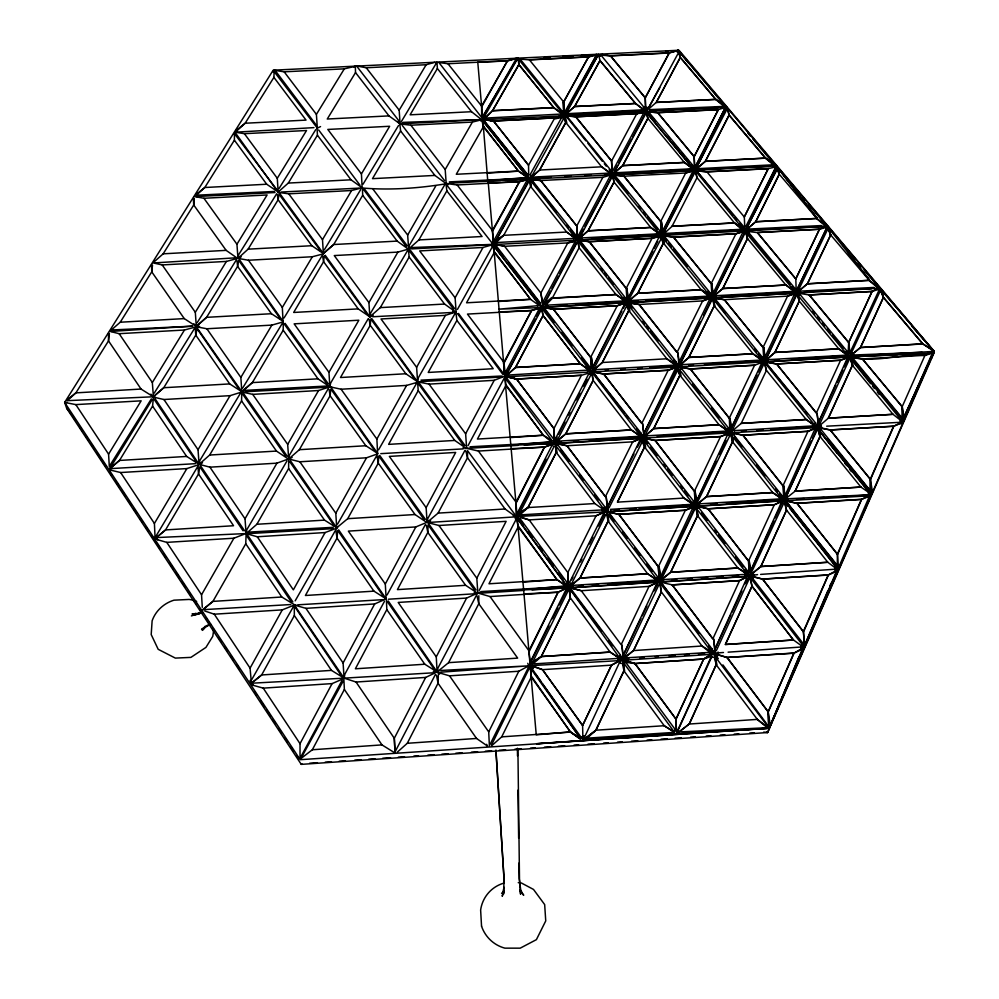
<?xml version="1.0" encoding="UTF-8"?>
<svg xmlns="http://www.w3.org/2000/svg" width="999" height="999" viewBox="0 0 999 999"><rect width="100%" height="100%" fill="white"/><g stroke="black" fill="none" stroke-linecap="round" stroke-linejoin="round"><path stroke-width="1.5" d="M119.131 333.678L152.335 382.517L153.446 397.115L152.585 406.106L186.651 456.443L199.101 464.323L209.665 455.032L241.558 400.911L241.808 391.695L252.347 382.605L283.216 330.194L283.241 321.878L271.865 325.112L206.843 328.758L196.316 326.76L184.465 330.02L119.131 333.678L111.264 331.73M513.661 59.303L507.33 60.976L477.772 62.15L483.316 125.961L518.518 171.179L529.957 178.609L539.622 170.042L601.648 166.821L612.449 174.75L623.925 176.211L660.589 221.441L661.475 232.804L661.388 221.578L663.136 233.267L662.075 235.364L673.451 237.138L711.088 283.579L711.975 295.005L711.887 283.716L714.11 305.994L688.748 357.505L678.558 366.833L690.284 368.968L754.657 365.234L763.174 361.938L762.437 357.33L715.546 299.4L712.649 297.864L724.287 299.7L787.574 296.141L798.301 292.757L798.301 295.804L846.303 353.559L848.001 352.372L800.174 294.643L798.189 293.631M478.821 595.754L478.783 603.708L448.601 662.649L437.112 671.952L425.674 677.422L356.044 682.03L344.081 678.146L331.456 670.379L294.355 615.559L294.255 604.607L281.793 597.015L245.754 543.756L246.129 533.616L245.017 518.793L209.927 467.17L199.101 464.323L155.082 398.738M186.875 468.581L154.408 523.464L155.07 537.637L157.755 539.785L166.783 542.37L233.903 538.211L245.766 533.591L155.07 537.637L198.876 464.647L186.875 468.581L120.604 472.527L111.176 470.279L109.753 468.668L152.298 399.475M852.484 356.119L933.416 351.436L924.999 355.294L902.197 406.668L901.947 417.744L853.146 358.504L851.235 356.568L850.511 357.779L900.349 419.093L900.249 423.039L893.543 426.311L830.169 429.97L817.719 427.06L818.368 424.962L817.045 413.136L818.968 427.322L818.119 428.621L819.118 430.457L868.456 491.783L868.331 495.854L861.363 499.488L837.399 554.095L837.324 565.397L785.601 500.611L784.415 500.362L783.491 501.973M328.334 388.561L289.448 455.119L288.699 459.003L299.85 461.775L335.801 513.211L336.725 528.171L325.1 532.554L257.255 536.763L246.129 533.616L256.868 524.275L288.611 468.543L288.699 459.003L287.675 444.368L252.71 394.368L241.858 391.983L230.057 395.666L163.911 399.513L153.446 397.115L155.045 397.115M673.451 237.138L736.051 233.754L746.753 230.619L746.728 233.591L793.468 289.835L795.167 288.686L748.588 232.467L745.704 231.031L748.239 230.17M274.55 191.446L196.416 195.205L204.795 187.512L234.39 140.185L234.478 133.729L279.932 193.706L323.364 253.546L284.053 317.957M660.951 584.19L661.887 583.166L661.013 581.893L660.177 582.929L660.951 584.19L662.3 584.165L712.237 649.175L710.351 650.449L660.951 584.19L661.013 581.893L659.128 582.267L658.878 583.254M438.336 674.737L438.049 683.241L407.28 743.293L397.315 752.16M236.825 130.894L245.142 123.239L273.913 77.385L274.126 71.591L317.332 128.097L320.554 126.586M539.622 170.042L565.684 122.502L563.836 118.169L561.75 117.333L530.082 174.775L532.067 175.687L563.836 118.169L563.711 115.197L561.238 112.475L562.999 111.451L561.238 112.475L565.022 115.734L575.724 116.858L643.656 113.099L645.541 113.998L614.909 171.341M503.996 887.224L502.235 896.29L504.145 890.421M504.258 883.066L495.954 750.049M621.465 663.586L619.43 662.637L584.652 736.937L584.065 735.951L580.007 737.811L570.279 731.905L536.251 734.839L530.282 667.232L530.606 663.448L541.208 656.568L610.177 652.147L621.253 659.402L623.788 660.027L624.05 663.311L625.661 662.25L634.927 663.561L703.633 659.053L712.137 656.018L676.798 732.954M521.141 514.847L602.122 509.927L602.285 512.075L518.843 516.421L517.307 518.019L517.632 514.385L527.897 507.592L556.168 452.535L555.644 444.293L556.443 443.057L604.87 506.88L605.631 511.638L596.066 515.784L567.832 572.564L568.681 586.875L558.166 592.195L524 593.918L504.47 373.176M551.485 439.835L504.87 377.747L505.694 377.247L504.595 374.475L493.618 245.342L493.918 241.995L503.583 235.377L495.042 241.621L493.656 240.996L526.673 180.919L528.708 181.793L495.916 240.896M194.318 198.664L193.719 204.995L163.174 253.821L154.483 261.526M567.02 590.022L569.268 587.662L570.242 584.103M152.51 265.122L151.748 271.853L120.23 322.227L109.603 331.506L192.72 326.161L110.976 330.02M677.722 731.368L679.345 731.48L676.51 731.393L681.006 731.855L768.643 727.647L536.6 743.731L769.58 728.246L767.569 732.542L301.248 764.372L66.671 408.291L64.648 402.422L273.189 70.192L678.995 50.25L934.24 351.323L769.218 728.221L300.175 759.69L64.648 402.422L67.133 402.335M109.39 333.604L108.504 340.896L75.899 392.869L67.308 400.661L153.346 396.778L163.761 387.724L195.767 335.115L197.065 328.733L238.973 389.148M745.017 230.744L777.16 169.018L779.22 174.475L755.656 221.828L745.017 230.744L734.502 222.989L672.04 226.336L662.075 235.364L664.959 237.013L710.614 293.444L711.363 297.902L702.709 300.924L639.06 304.483L627.722 302.635L627.896 298.639L658.94 237.337L661.063 238.237L663.324 243.119L637.712 293.344L627.647 301.985L628.696 302.285L626.935 288.449L627.01 299.775L626.123 288.374L589.26 241.733L577.684 239.86L567.807 242.907L504.62 246.303L495.616 244.618M826.185 227.747L827.122 225.699L828.458 226.91L827.759 227.622L827.047 226.286L825.611 226.199M599.7 56.344L598.826 56.468L602.609 54.221L599.875 56.031M727.272 109.041L727.334 110.14L727.709 109.278L725.774 108.841L695.654 166.333L724.862 108.554L727.709 109.278L729.133 115.272L765.321 158.079L772.826 164.46L774.512 164.723L752.622 138.636M213.811 629.358L212.762 636.363L205.956 647.389L190.921 657.379L175.349 658.104L158.192 649.313L151.199 634.565L152.123 620.841A32.155 29.783 -21.9 0 1 173.976 600.174L189.148 599.437A31.493 29.171 -21.9 0 1 196.653 601.46M504.87 377.747L506.193 376.835L506.368 379.77L506.193 376.835L516.558 379.083L581.518 375.299L593.119 371.715L593.98 373.002L593.131 373.776L639.46 434.602L641.258 433.404L594.368 373.863M884.078 355.282L853.421 356.743L853.72 355.007L922.164 352.372M373.239 315.284L369.817 316.82L368.931 302.597L334.253 255.569L397.889 252.098L408.666 249.026L409.278 245.417L444.63 184.94M563.836 118.169L560.614 115.934L554.832 117.845L493.494 121.066L483.778 119.63L483.941 122.34L482.529 120.554L483.778 119.63L483.941 122.34L526.223 175.949M872.04 491.783L870.678 495.042L870.479 479.557L893.868 426.123L901.398 423.114L902.971 421.116L901.398 423.114M247.752 533.841L246.129 533.616L246.853 529.645L287.025 460.876M504.058 891.145L503.521 894.105L504.095 879.357L495.941 750.886M627.722 302.635L630.531 304.171L676.485 362.312L677.247 366.883L668.294 370.254L603.596 374.001L593.456 372.165M323.364 253.883L312.362 256.743L248.439 260.24L237.974 258.391L238.674 254.67L276.673 193.781M732.067 432.604L742.881 435.214L808.054 431.318L816.483 427.647L815.671 423.027L766.882 363.848M742.881 435.214L782.866 485.814L783.778 497.664L783.703 485.864L785.626 500.399L783.029 499.95L782.317 495.916L731.88 432.542L720.616 436.563L655.144 440.484L643.281 437.874L653.671 428.658L679.807 375.324L677.447 369.78L675.249 368.818L643.543 433.903L644.467 435.489L643.281 437.874L644.38 437.787L642.557 423.464L643.868 435.402L643.281 437.874L646.266 439.772L693.818 501.411L694.829 507.417L692.582 508.304L660.139 577.509L659.889 581.83M678.558 366.833L681.468 368.469L728.671 428.221L729.607 432.155L729.782 434.103L727.509 434.89L696.128 501.91L695.891 505.544L698.963 507.917L747.864 571.266L748.563 575.374L751.186 575.899L751.298 579.22L753.096 578.034L749.987 575.624L783.453 503.796L781.218 502.809L750.212 571.765L750.599 573.414M200.687 464.56L199.101 464.323L199.875 460.464L240.022 393.931L241.858 391.983L243.556 391.983M204.758 611.001L214.285 614.198L250.075 668.131L251.411 683.229L344.081 678.146L344.93 674.063L384.49 601.323M322.615 256.019L323.576 261.701L358.204 308.878L369.817 316.82L370.604 313.099L408.404 249.176L397.152 241.096L362.687 195.317L362.425 188.012C390.572 190.384 419.892 188.237 447.614 183.516M252.71 394.368L318.544 390.522L329.857 386.813L330.694 382.967L368.331 318.531M870.678 495.042L870.916 493.943L818.631 429.832M763.536 363.099L765.596 361.713L766.433 362.987L765.659 363.761L813.923 424.15L815.671 423.027M765.871 724.562L765.446 726.161L756.992 719.218M713.323 657.517L711.263 656.568L677.534 730.719L677.372 729.682L675.474 729.844L625.661 662.25L622.677 659.527L623.276 657.404L621.89 644.867L622.789 654.17M678.146 50.162L677.372 52.073L678.146 50.162L933.89 351.298L903.995 417.22L901.248 420.142M632.367 307.942L627.222 302.722L628.895 310.714L666.795 358.703L677.722 366.795L680.019 375.374L718.968 424.687L729.607 432.155L731.88 432.542L730.007 418.256L731.33 430.169L730.719 432.267L731.88 432.542L731.268 433.516L732.404 441.92L706.468 496.665L695.891 505.544L698.963 507.917M785.027 498.838L816.845 430.631L814.647 429.67L784.64 496.441L785.626 500.399L784.415 500.362L786.737 502.01M566.808 584.253L569.343 586.85L579.982 578.096L607.941 521.316L607.205 512.662L608.004 511.388L606.917 510.876L607.504 508.928L606.168 496.778L608.004 511.388L657.767 576.985L659.128 582.267M565.309 112.712L598.563 54.333L599.987 60.502L574.637 106.481L564.472 115.285L596.628 54.982M556.306 439.972L555.494 443.294L558.316 445.054M530.781 176.174L530.019 179.233L532.492 178.396M646.266 436.75L642.569 437.762L631.318 429.907L593.169 380.432L591.346 371.815L580.207 363.698L543.081 315.547L540.372 303.059L496.453 246.154L494.567 245.255L495.054 243.843L504.62 246.303L540.896 293.094L543.181 306.493L541.021 306.818L530.569 299.375L494.23 251.461M649.313 112.862L647.527 113.861L691.87 167.308L693.593 166.246L649.313 112.862L646.64 112.45L645.916 111.351L646.902 108.579M532.317 669.068L580.007 737.811L531.181 669.13L533.229 668.056L532.405 668.356L531.318 667.057L531.868 665.584L617.981 660.701L617.669 658.428L534.228 663.885M482.529 120.554L483.841 116.808L484.99 116.359L483.104 115.672L516.346 60.14L519.667 60.09L520.779 59.166L529.632 59.878L588.436 56.955L596.316 55.195L598.688 55.757L596.291 55.07M505.669 376.486L535.514 319.143M515.234 518.681L515.946 516.845L514.947 514.572L467.569 450.661L467.495 457.767L438.099 513.111L427.11 522.415L438.961 525.499L506.143 521.328L476.81 578.196L477.847 593.031L466.595 598.064L398.201 602.434L436.263 656.867L437.112 671.952L433.279 671.403M784.827 501.71L785.614 502.947L785.601 500.611L784.827 501.71L786.425 510.227L760.776 566.595L749.987 575.624L762.549 579.108L828.134 575.074L835.339 571.116L835.514 568.918L835.888 571.828M934.24 351.323L931.543 358.029L930.331 358.416M491.658 245.966L492.307 244.38L491.358 242.133L447.015 185.364M621.79 656.917L623.788 660.027L622.677 659.527L623.788 656.818L622.939 655.719L656.468 584.165L658.716 585.177L625.024 656.068L622.939 655.719L623.788 670.978L595.966 730.194L586.6 737.299M830.169 429.97L870.329 479.158L872.152 489.897L769.742 726.872L799.05 656.493M802.047 649.313L804.432 643.568L803.358 631.543L828.134 575.074M273.152 71.965L273.888 70.23L284.166 71.816L344.318 68.844L355.319 66.296L355.532 72.577L388.973 115.896L400.075 123.913L410.851 125.212L472.402 122.078L482.23 119.63M836.425 567.994L839.235 564.984L769.742 726.872L801.822 650.461L801.685 649.013M769.742 726.872L827.934 590.496M829.769 586.188L830.993 583.316M852.035 358.604L903.246 420.117L932.641 352.447M713.611 653.721L727.11 657.467L794.143 653.021L802.834 649.15L805.144 646.041L803.958 646.815L801.797 646.003L793.518 639.997L751.972 586.163L749.525 576.123L752.322 577.946L804.257 644.929L803.508 631.942L828.496 574.862L837.112 571.216M790.122 508.866L838.136 569.005L835.863 568.306L827.784 562.262L786.575 510.139L783.965 500.686L786.737 502.397L838.286 567.257L837.549 554.482L861.712 499.263L869.842 496.116M766.733 731.892L767.569 732.542L934.352 352.16M802.359 644.642L800.923 646.365L801.198 648.925L793.805 653.221L768.169 711.663L768.456 723.064M893.543 426.311L870.329 479.158L870.104 490.384L820.828 429.345L818.755 427.822M768.793 724.45L768.231 711.975L794.143 653.021M204.221 628.721L205.232 626.435M480.844 121.066L481.506 119.593L471.516 111.713L437.387 68.531L437.038 63.611M680.207 730.906L689.447 723.838L716.033 664.872L714.872 655.207L715.571 653.97L714.372 653.471L715.559 651.048L714.622 649.675L746.678 578.396L748.95 579.408L716.67 649.987L714.997 651.36L714.372 653.471L717.569 656.118L713.511 650.873M785.888 497.602L811.25 441.146M812.524 438.324L817.344 427.672L830.256 429.932L893.868 426.123M868.893 497.14L872.152 489.897L868.568 494.667L868.743 496.003M784.802 499.388L795.216 491.083L820.054 436.563L817.344 427.672M815.122 429.508L828.408 418.119L852.459 365.334L849.562 357.005L862.449 358.928L924.999 355.294M751.972 586.163L725.436 644.43L793.518 639.997M660.863 582.205L672.227 584.877L739.572 580.606L749.238 575.749L760.913 566.47L786.575 510.139M798.301 292.757L797.527 293.968L799.287 301.111L774.799 352.535L764.447 361.938L776.535 363.961L840.609 360.252L849.275 356.668L860.551 347.477L883.403 297.215L879.994 288.149L804.47 291.82M844.105 367.058L849.275 356.668L848.675 342.582L871.99 291.508L877.609 288.361M678.908 732.23L689.173 724.038L716.208 664.81L713.935 654.083M752.022 586.201L725.324 644.53L793.368 640.009L752.022 586.201L750.311 577.26L751.186 575.899L749.25 561.151L749.325 573.076L748.401 560.951L708.066 508.816L695.891 505.544L729.707 435.851L727.509 434.89L729.445 432.867M878.745 289.373L872.115 291.371L848.688 342.42L848.051 354.071L846.091 351.698M625.711 660.114L710.851 654.382L703.633 659.053L676.036 719.18L676.348 730.569M739.572 580.606L712.911 638.723L672.227 584.877M787.237 499.5L774.337 504.732L748.551 560.938L708.166 508.791L695.429 506.181L697.564 515.671L737.899 567.981L749.238 575.749L757.529 574.625M820.504 426.511L807.991 431.306L783.029 485.701L742.944 435.177L730.257 432.804L732.567 441.833L772.614 492.507L783.641 500.312L780.244 499.575L726.498 503.009M851.235 356.568L840.609 360.252L816.395 412.912L776.623 363.923L763.835 361.588L766.445 370.342L806.193 419.48L816.982 427.322L813.648 426.548L770.579 429.22M714.56 650.249L730.818 614.909M732.117 612.075L741.882 590.871M745.129 583.803L751.56 572.764M791.77 359.103L845.903 355.706L849.275 356.668L860.426 347.602L883.428 297.552L882.279 291.321L878.271 289.76M702.097 646.103L713.786 653.296L703.708 659.028L675.998 719.068L676.423 730.244M817.781 424.2L835.763 385.177M837.05 382.38L842.819 369.842M750.049 572.502L773.863 520.766M775.149 517.969L782.242 502.597M900.798 423.726L933.915 351.91L932.579 353.134L924.674 355.482C898.65 353.421 870.703 364.96 845.454 355.207L767.969 359.665L768.181 361.713L845.741 357.217L845.454 355.207L847.177 357.068M879.17 289.91L850.099 352.46L852.147 353.109M850.898 354.071L880.743 289.897M764.672 357.792L765.047 359.265L764.672 357.792L794.093 294.98L795.229 295.092L795.891 293.182L807.342 283.878L830.644 235.202L829.507 229.158L825.786 227.797M694.455 508.291L660.102 580.269M765.946 358.791L796.665 293.419L799.262 301.111L774.912 352.422L764.947 360.676M703.708 659.028L634.927 663.561L622.677 659.527L633.516 650.574L661.251 592.107L660.177 582.929M608.466 511.925L618.793 514.348L658.266 566.695L659.215 578.908L659.128 566.808L661.026 581.668L659.864 581.068L670.616 572.327L697.427 515.771L696.266 507.142L697.04 505.881L695.154 491.308L695.242 503.221L694.305 491.258L655.144 440.484L642.956 438.136L644.642 447.127L683.853 497.989L695.142 505.794L698.863 504.77M732.879 428.933L763.498 364.76L761.338 363.823L730.956 428.671L731.855 430.007L730.719 432.267L741.196 423.426L766.445 370.342M871.99 291.508L809.153 294.942L796.765 292.919L807.467 283.741L830.619 234.865L828.221 228.122L798.501 290.135M821.59 225.549L749.075 229.046L749.188 230.719L825.099 226.473L819.43 229.295L795.803 278.971L757.317 232.592L745.266 231.131L714.023 295.03M766.658 358.104L796.228 295.879L794.093 294.98M659.44 581.868L661.388 591.995L633.628 650.461L621.915 659.752L611.45 665.147L542.494 669.667L531.868 665.584L530.282 667.232L524 593.918M649.113 586.388L658.491 581.88L655.644 581.53L654.969 580.119L573.001 585.352L572.127 586.738L569.268 587.662L581.256 590.709L649.038 586.401L659.115 581.493L670.716 572.215L697.564 515.671M618.793 514.348L685.464 510.239L695.142 505.794L706.593 496.54L732.567 441.833M769.218 728.221L584.065 739.385L587.012 738.298L595.704 730.381L623.975 670.916L622.739 663.286M505.269 374.051L503.871 362.287L467.457 314.086L531.543 310.527L541.57 307.43L536.95 316.396M704.37 364.185L760.301 360.664L763.673 361.8L752.959 353.721L714.285 305.894L712.162 297.964L724.387 299.663L763.099 347.327L787.574 296.141L796.278 292.869L795.803 278.808L819.53 229.171L826.248 227.41M649.038 586.401L621.153 644.73L581.256 590.709L568.493 587.275L556.868 579.52L518.194 526.823L516.446 518.706L479.27 590.347M659.04 580.007L658.416 566.658L685.389 510.239L697.04 505.881L694.767 505.407L683.953 498.076L617.432 502.147L644.467 447.04L642.182 441.133L639.959 440.147L607.192 507.405L608.104 508.691L606.917 510.876M720.554 436.563L694.455 491.146L655.194 440.447L720.554 436.563L729.919 432.53L729.332 418.082L754.595 365.222L690.346 368.931L677.871 366.583L643.381 434.627M582.854 737.15L582.617 725.524L611.45 665.147M746.515 228.321L776.423 165.971L816.82 218.469L825.436 225.012M797.127 289.722L827.547 226.261L748.351 229.957L735.976 233.729L673.551 237.1L661.65 235.602L663.486 243.157L701.148 289.722L709.19 296.79L645.928 300.462M730.893 429.233L756.98 374.825M758.316 372.028L762.324 363.661M695.966 502.597L715.908 461.038M719.23 454.108L725.873 440.247M622.914 656.081L640.908 618.606M642.232 615.834L646.902 606.118M654.233 590.846L657.554 583.916M436.113 63.836L436.925 62.163L401.398 121.528M545.991 307.33L545.779 305.207L623.076 300.961L623.239 302.922L542.357 307.205L540.084 308.341L541.033 310.214L505.644 375.262L505.694 377.247L506.705 375.137L515.484 367.557L543.056 315.522L541.57 307.43M826.685 227.972L797.327 288.773L799.237 289.498L796.44 292.857L785.913 285.065L747.489 238.586L745.704 232.617M529.033 651.81L558.166 592.195M715.546 299.4L712.562 297.215L713.648 295.529L712.824 293.918L742.594 232.779L744.68 232.118L744.417 231.081L745.616 231.531M680.007 363.773L700.374 322.053M703.771 315.097L711.238 299.8M491.708 744.592L529.258 668.306M743.056 232.68L755.768 221.691L779.195 174.138L777.634 167.595M680.706 363.087L711.563 300.637L709.452 299.737L678.733 362.774L679.595 366.533L677.235 366.296L666.845 358.778L602.297 362.5L589.835 373.676M712.562 297.215L722.739 288.599L747.489 238.586L745.978 231.805L746.753 230.619M532.03 664.747L541.358 656.543L570.329 597.839L568.868 587.424L580.082 577.996L608.104 521.241L606.48 511.6M617.532 502.035L644.642 447.127M637.437 447.09L642.569 437.762L653.771 428.534L680.019 375.374M678.97 365.671L688.86 357.392L714.285 305.894M712.961 296.715L722.839 288.474L747.477 238.574M491.67 745.729L501.698 736.862L531.256 677.06L530.569 669.005M735.976 233.729L711.238 283.516L673.551 237.1M527.747 663.299L528.796 665.834L528.159 667.944L489.385 745.754L488.711 731.892L518.806 671.241L528.796 665.834L530.856 665.771M548.938 625.749L530.282 663.149L528.946 650.811L558.029 592.22L568.493 587.275L567.844 572.415M589.41 440.084L639.123 437L642.569 437.762L632.692 441.833L605.456 496.628L567.007 445.741L554.982 443.381M649.85 367.32L674.412 365.796L677.722 366.795L668.219 370.242L641.857 423.289L603.658 373.963L591.495 371.603L594.58 370.766M714.685 294.118L744.68 233.666L742.594 232.779M645.541 434.215L679.145 367.207L677.247 366.883M726.61 107.18L696.353 167.894L727.309 108.579L726.61 107.18L649.238 110.539M775.124 167.058L768.318 168.594L744.305 216.87L744.929 230.806M607.142 507.942L634.003 454.008M571.578 579.87L572.951 577.11M580.519 561.913L581.893 559.153M589.46 543.968L592.894 537.062M598.401 526.023L604.582 513.598M552.397 618.818L557.917 607.742M559.303 604.969L566.895 589.735M516.108 503.096L544.517 447.115L554.745 443.044L561.45 441.808M695.654 166.333L724.862 108.554M745.754 226.623L775.586 167.645L778.283 168.731L817.082 218.107L796.178 191.796M593.244 370.204L602.297 362.5L628.658 310.677L626.56 305.444L624.412 304.508L592.382 367.782L593.206 369.455L591.383 357.455L591.458 368.981L590.546 357.38L553.471 309.315L541.021 306.818M505.806 384.603L543.356 435.277L555.432 442.607L565.721 433.903L593.031 380.532L592.32 372.789L593.119 371.715M662.275 232.218L694.792 170.342L694.155 156.718L718.293 109.69L657.617 112.687L646.116 111.676L647.864 118.369L684.402 162.5L694.842 170.23L705.306 161.388L729.133 115.272M663.636 232.355L694.355 172.39M602.397 362.375L628.895 310.714M494.118 246.091L541.683 307.217L553.521 309.265L617.295 305.706L626.96 302.397L637.812 293.219L663.486 243.157M672.04 226.336L697.027 177.672L695.117 170.604L706.88 171.803L768.318 168.594M518.194 526.823L488.973 583.791L556.868 579.52M519.005 515.709L528.046 507.554L556.293 452.435L555.207 444.892M507.03 376.81L516.558 379.021L581.43 375.287L553.958 428.521L554.745 443.044L565.821 433.791L593.169 380.432M628.696 302.285L626.348 302.035L616.058 294.568L579.095 247.764L577.822 240.185L589.31 241.671L652.047 238.286L661.338 235.339L660.739 221.378L685.739 172.939L694.792 170.342L705.419 161.239L729.095 114.972L727.309 108.579M425.674 677.422L394.305 738.286L395.005 751.947L435.402 674.5M436.263 656.867L466.595 598.064M516.083 513.798L516.021 502.147L544.393 447.127L556.443 443.057M594.305 368.044L628.259 302.947M664.198 231.893L694.467 173.064L692.419 172.203L662.337 231.643L663.136 233.267M746.84 227.884L777.16 169.018M615.659 173.614L691.583 169.48L694.792 170.342L694.155 156.543L718.418 109.553L724.675 107.667M617.295 305.706L590.684 357.267L553.521 309.265M652.047 238.286L626.261 288.249L589.31 241.671M627.759 299.35L652.784 251.024M654.22 248.264L657.792 241.358M592.332 368.344L621.902 311.188M623.314 308.466L625.424 304.383M555.606 439.872L557.042 437.112M558.466 434.353L564.885 421.94M568.443 415.047L569.867 412.287M576.286 399.875L579.845 392.982M583.416 386.089L586.975 379.195M517.507 513.948L545.941 458.978M517.632 514.385L516.758 514.647L519.73 513.049L554.145 446.391L551.972 445.429L517.332 513.161L517.145 519.293M800.961 647.851L801.485 646.852M503.946 363.224L531.668 310.527L541.67 307.405M483.254 118.357L482.305 117.645L483.304 119.992L492.507 110.802L518.881 64.685L518.656 60.14M565.172 116.533L564.972 115.135L574.55 106.606L599.987 60.664L635.551 103.521L645.329 111.039L646.578 110.964L644.667 109.878L645.454 108.879L645.217 97.902L669.105 52.997L677.797 50.612M506.68 373.401L505.419 372.452L539.01 309.265L541.033 310.214L540.084 308.341M540.896 293.094L542.432 302.734L544.592 303.671L576.972 242.782L575.037 241.833L542.432 302.734L543.181 306.493M661.388 221.578L663.149 235.165L660.801 234.977L650.749 227.497L614.01 182.068L612.449 174.75L622.664 165.697L647.864 118.369L646.116 111.676L657.617 112.687L718.418 109.553M531.543 179.433L540.709 180.594L576.76 226.049L577.684 239.86L588.024 230.881L614.01 182.068L612.512 174.937L624.025 176.161L660.739 221.378M530.944 179.483L540.784 180.544L602.859 177.335L612.15 174.6L622.752 165.559L647.889 118.344M332.093 683.603L300.025 743.681L300.037 756.855L300.886 758.566L312.337 749.75L344.38 689.46L343.831 678.533L332.093 683.603L263.249 688.136L251.686 684.902L250.012 680.406M338.673 529.882L386.401 599.225L386.813 609.627L355.369 668.793L424.8 664.223L437.112 671.952L438.474 670.541M505.369 379.145L505.906 385.514L477.422 439.061L543.294 435.177L551.91 442.257L470.042 446.79M506.755 375.474L515.509 367.395L543.081 315.547L580.269 363.786L590.784 371.228L593.156 371.541L591.383 357.455M544.105 309.116L541.683 307.217L552.385 298.002L579.108 247.764L577.459 240.01L566.633 232.043L503.708 235.327L495.167 243.331M529.545 179.333L530.644 186.463L566.583 231.943L577.497 239.897L588.124 230.757L614.023 182.055M561.513 114.685L575.774 116.796L636.775 113.724L645.916 111.351L656.355 102.348L680.269 57.305L678.309 50.35L669.392 52.822L610.289 55.732L600.486 54.583L644.879 108.379M433.691 672.789L344.081 678.146L343.094 662.986L374.675 603.945L386.138 598.901L385.314 584.015L415.846 526.923L426.71 522.402L415.022 514.535L378.284 463.149L377.048 456.281M426.136 507.654L455.681 452.435L389.348 456.406L426.136 507.654L427.11 522.415L428.758 522.639M511.363 448.663L544.517 447.115L478.409 451.061L466.62 448.301L465.634 433.778L494.23 380.319L503.758 376.561L501.211 376.036L420.979 380.132M531.543 310.527L503.871 362.287L503.921 374.2L458.479 313.449M612.986 170.429L643.656 113.099M543.256 304.707L550.499 291.134M551.947 288.411L558.466 276.199M559.915 273.489L576.573 242.257M646.728 107.243L648.451 108.067L678.608 52.51L680.294 57.542L656.243 102.485L715.596 99.326L723.776 104.558L724.737 105.969L723.85 106.406M599.987 60.502L635.514 103.421L645.916 111.351L645.279 97.752L669.392 52.822M540.884 293.007L567.807 242.907M580.956 238.848L577.497 239.897L576.76 225.911L602.859 177.335M604.545 174.35L612.262 174.625L611.55 161.039L636.775 113.724M579.083 237.437L583.503 229.196M584.977 226.461L611.525 177.06M613.811 172.228L617.494 165.372M618.955 162.637L631.455 139.323M632.929 136.576L645.416 113.274M468.032 445.666L504.095 378.421M301.136 756.28L342.033 680.444M493.518 247.015L492.482 231.356L519.555 181.706L532.704 177.972L551.048 177.048M465.047 450.199L427.834 518.481L427.11 522.415L430.631 520.854M387.088 594.942L425.349 524.65M495.304 241.521L528.459 181.019M300.886 758.566L343.206 681.081M588.436 56.955L563.748 101.985L563.748 113.024L562.999 114.036L565.484 117.645L566.783 122.715L565.684 122.502M627.647 301.985L662.712 235.801L652.122 238.324L589.26 241.733M494.33 252.385L466.545 302.797L530.506 299.25L494.33 252.385L492.807 245.991L457.442 309.415M503.708 235.327L530.644 186.463L530.132 179.907L530.894 178.796L576.248 235.689L574.587 236.938L530.132 179.907L531.368 186.476M483.978 117.295L517.794 58.292L564.335 115.659L565.834 122.527L539.722 169.905L529.308 179.083L518.456 171.066L483.404 126.736L482.08 121.279M294.355 615.559L261.651 674.962L251.411 683.229L251.686 684.902L253.334 684.64M288.611 468.543L324.513 520.117L336.713 527.797L347.702 518.681L378.284 463.149L378.771 455.994L424.125 519.63M494.093 244.33L483.004 247.465L419.667 250.924L455.119 297.789L456.131 311.925L445.404 315.359L416.62 367.295L418.206 390.621L388.623 444.368L454.757 440.434L466.321 448.414L518.044 445.379M456.893 320.404L428.221 372.452L493.219 368.706L456.893 320.404L455.856 312.088L444.555 304.046L409.153 257.03L408.404 249.176M250.075 668.131L282.28 609.877L294.343 605.019L296.054 605.107M325.1 532.554L293.356 589.86L257.255 536.763M335.801 513.211L366.521 457.792L377.747 453.821L337.575 524.05M329.083 389.31L330.095 395.754L365.834 445.741L377.622 453.396L376.873 439.061L406.593 385.414L419.23 381.793M455.119 297.789L483.004 247.465M493.656 241.983L492.407 230.482L519.43 181.693L530.894 178.796M564.472 115.285L563.611 101.886L588.661 56.793L596.778 54.283M481.668 106.918L507.33 60.976M648.451 108.067L659.802 87.687M378.596 449.775L417.495 381.743L418.269 377.884L455.856 312.088L452.659 311.288M295.18 600.824L336.725 528.171M245.754 543.756L212.912 601.398L202.785 609.69L290.821 604.545M290.297 459.19L288.699 459.003L299.363 449.687L330.095 395.754L330.794 389.011L374.912 450.899M325.199 255.257L369.817 316.82L380.319 307.617L409.153 257.03M373.139 189.373L407.654 235.027L408.666 249.026L418.906 239.922L446.84 190.884L445.954 183.491L434.902 175.424L400.599 130.956L399.862 124.163M202.285 607.317L201.548 594.755L233.903 538.211M482.904 117.02L516.121 58.953M483.279 119.593L492.569 110.639L518.868 64.51L518.206 59.678M507.604 60.727L447.964 63.736L438.911 62.525L481.668 117.482L481.593 106.044L507.604 60.727L516.221 58.229M287.675 444.368L318.544 390.522M328.958 372.34L358.841 320.217L294.131 323.851L328.958 372.34L329.857 386.813L341.084 389.223L406.593 385.414M368.931 302.597L397.889 252.098M407.654 235.027L435.714 186.089M446.178 183.142L445.192 169.53L472.402 122.078M245.017 518.793L276.923 463.161L288.311 459.003L276.461 451.073L241.558 400.911M437.387 68.531L410.102 114.823L471.516 111.713M362.687 195.317L333.703 244.53L323.364 253.546L311.838 245.717L278.122 199.775L277.372 194.43M400.599 130.956L372.49 178.659L434.902 175.424M401.635 124.001L400.075 123.913L399.188 110.177L426.161 64.735L434.877 62.288M202.535 462.799L199.101 464.323L198.027 449.7L230.057 395.666M195.354 329.008L195.767 335.115L229.72 383.916L241.808 391.695L240.859 377.422L271.865 325.112M237.013 260.652L237.6 266.383L271.441 313.723L283.029 321.291L282.33 307.43L312.362 256.743M397.152 241.096L333.703 244.53L323.364 253.546L322.502 239.623L351.611 190.522L362.15 187.775L361.438 173.913L389.66 126.274L327.809 129.445L361.438 173.913M324.188 250.037L360.676 189.585M242.645 388.062L283.241 321.878M363.049 184.203L398.551 125.449M152.585 406.106L119.505 460.439L109.753 468.668L195.479 463.673M196.041 196.815L203.933 198.277L236.938 244.231L237.974 258.391L248.089 249.163L278.122 199.775L279.033 194.231L320.642 251.049M234.39 140.185L266.708 184.228L278.172 192.033L288.299 183.067L317.42 135.215L317.108 128.396M355.532 72.577L327.26 119.018L388.973 115.896M151.349 398.876L109.303 466.446L108.579 454.158L141.146 400.836L75.812 404.607L64.648 402.422M152.335 382.517L184.465 330.02M331.593 386.875L329.857 386.813L317.982 378.821L252.347 382.605L241.808 391.695L196.316 326.76L195.317 312.275L226.436 261.426L237.575 258.366L226.136 250.362L193.719 204.995L193.356 198.389M236.938 244.231L267.108 194.967L203.933 198.277M279.37 190.946L278.172 192.033L277.285 178.297L306.531 130.519L244.393 133.679L236.788 132.467M317.332 128.097L316.408 114.361L344.318 68.844M659.253 235.689L657.567 233.866L581.543 237.949L580.744 239.273L577.684 239.86M620.167 662.574L621.915 659.752L628.821 658.566M278.983 188.611L315.709 129.683M197.103 322.827L236.301 259.977M154.196 393.181L194.468 328.546L196.316 326.76L199.588 326.348M659.864 581.068L662.2 577.847L694.804 509.29L692.582 508.304M204.832 626.448L202.347 630.381L205.819 626.211L208.366 624.812M708.066 508.816L774.412 504.72L783.828 499.9L772.677 492.607L706.468 496.665M426.336 525.174L427.822 532.43L465.621 585.302L477.547 593.194L438.024 667.906L437.112 671.952L388.236 600.973M766.295 370.442L764.834 362.787L765.596 361.713M774.512 164.723L698.813 168.619L695.329 170.629L697.339 171.478L696.565 172.165L741.995 227.772L743.718 226.623L697.739 172.24M591.096 373.114L592.107 371.178L593.156 371.541M622.901 658.528L624.363 656.618M696.927 177.81L695.779 171.241L696.515 170.28L697.339 171.478M532.517 663.673L531.63 662.886L541.208 656.568L570.217 597.976L569.542 588.723L570.392 587.687L571.278 588.96L570.392 589.872L618.681 656.568L620.529 655.169L571.678 589.984M239.473 258.491L237.974 258.391L239.086 257.043M374.675 603.945L305.931 608.341L294.343 605.019L250.874 681.081L251.686 684.902M868.044 494.83L787.999 498.763L784.415 500.362L796.902 503.309L861.363 499.488M289.897 457.592L288.699 459.003L292.145 457.442M199.101 464.323L200.312 462.949M933.153 351.66L933.703 351.036L882.279 291.321M796.503 291.546L799.237 289.498M712.749 638.823L672.165 584.902L739.647 580.594L749.4 575.324L737.936 568.044L670.616 572.327M802.472 645.754L804.432 643.568M369.817 316.82L371.016 315.484M542.494 669.667L582.579 725.449L611.538 665.134L622.09 659.34L621.253 659.402L619.767 656.58M675.474 729.844L673.351 731.418L663.836 725.524M545.779 305.207L552.297 298.301L616.058 294.568M517.307 518.019L518.843 516.421L529.108 519.905L595.978 515.784L606.106 511.276M495.042 241.621L493.656 240.996L493.106 242.357L493.618 245.342L495.054 243.843L497.127 244.38L573.863 240.322L573.576 238.424L497.24 242.495M853.72 355.007L850.062 356.893M338.012 526.573L336.713 527.797L290.484 460.789M301.248 764.372L301.898 763.773M108.491 333.216L108.504 340.896L141.046 389.048L153.346 396.778L163.761 387.724L229.72 383.916M676.323 730.606L677.372 729.682M544.592 303.671L551.735 297.515L552.297 298.301M109.753 468.668L119.505 460.439L186.651 456.443M157.755 539.785L155.707 538.111L165.547 529.92L198.526 473.963L199.85 466.783L243.069 530.819M750.861 578.421L803.958 646.815L802.085 648.388L805.144 646.041M203.384 627.959L201.536 629.482L210.652 624.163M202.785 609.69L212.912 601.398L281.793 597.015M251.411 683.229L261.651 674.962L331.456 670.379M518.256 519.98L520.329 518.968L567.282 582.804L565.272 584.015L518.256 519.98L520.329 518.968M236.263 130.332L245.142 123.239L306.044 120.105L273.913 77.385M195.816 194.643L204.795 187.512L266.708 184.228M66.796 399.975L75.899 392.869L141.046 389.048M501.573 893.306L503.396 891.895M586.051 737.849L595.704 730.381M155.707 538.111L165.547 529.92L233.554 525.736L198.526 473.963L198.027 467.12M827.771 227.41L828.458 226.91L827.047 226.286M747.864 571.266L746.066 572.552L697.002 509.19L696.266 507.142L698.289 515.521M782.317 495.916L780.569 497.152L731.867 435.751L731.268 433.516L733.291 441.783L731.867 435.751M519.13 60.002L521.128 58.629L519.368 59.828M538.636 304.071L494.493 247.065L495.554 246.341M604.87 506.88L603.059 508.116L556.331 446.291L555.644 444.293L557.042 452.297M762.437 357.33L760.726 358.504L712.949 298.689L714.959 305.881M518.618 513.886L517.332 513.161L519.48 514.635M676.485 362.312L674.75 363.474L628.596 305.344L630.531 304.171M519.73 513.049L527.897 507.592M693.818 501.411L692.02 502.609L644.28 441.034L646.266 439.772M728.671 428.221L726.922 429.383L679.52 369.68L681.468 368.469M625.686 298.164L623.938 299.3L578.733 242.133L580.831 241.696L625.686 298.164L626.423 302.672L639.16 304.445L677.097 352.297L702.634 300.911L711.875 297.627M837.187 453.459L819.118 430.457L820.828 429.345M710.614 293.444L708.89 294.543L663.074 238.149L664.959 237.013M609.29 171.641L611.038 170.542L567.532 117.033M800.174 294.643L798.301 295.804L797.527 293.968M590.122 367.345L588.324 368.444L543.131 310.027L545.042 308.966L590.122 367.345L590.859 371.903M748.588 232.467L746.728 233.591L745.978 231.805M660.152 231.206L658.416 232.255L613.511 176.798L615.571 176.361L660.152 231.206L660.876 235.602M645.454 108.879L644.43 107.442L642.981 108.279L645.329 111.039M612.449 174.75L616.246 172.727L690.983 168.806L691.62 170.105L694.255 170.579L685.801 172.977L623.925 176.211M237.974 258.391L241.234 256.805M598.888 56.056L597.477 56.231L566.833 112.288L565.122 111.376L596.316 55.195L597.652 55.819M494.493 247.065L496.453 246.154M408.666 249.026L411.9 247.54L492.307 244.38M246.129 533.616L249.575 532.055L333.216 527.322M930.431 358.466L931.592 357.942M696.49 503.459L695.154 491.308M493.918 241.995L493.106 242.357L494.867 241.596L495.666 242.257M912.075 326.548L933.703 351.036L928.396 352.123M877.11 287.3L878.059 286.888L877.085 285.389L864.147 270.217M824.674 225.399L825.611 225.012L824.65 223.526L808.491 204.57M558.029 592.22L490.022 596.553L477.847 593.031L481.343 591.57L565.359 586.488M569.343 586.85L573.001 585.352L573.139 587.612L655.282 582.342L654.969 580.119M632.767 441.833L642.02 438.086L643.918 438.486L609.178 507.642L607.504 508.928M673.588 731.967L675.087 731.355M613.661 174.713L616.246 172.727L616.395 174.625L691.333 170.679L690.983 168.806M574.687 240.247L567.719 242.882L575.524 241.496M818.368 424.962L819.917 423.738L849.162 359.777L846.99 358.853L817.956 423.501L818.843 424.787L817.719 427.06L820.454 426.735M636.85 113.761L642.457 111.688L642.17 109.878L568.269 113.611L568.394 115.459L642.457 111.688M191.383 615.933L201.024 612.549M727.509 434.89L729.782 434.103M626.423 302.672L617.37 305.719L553.471 309.315M799.762 292.27L797.127 293.669L795.891 293.182M558.116 442.457L555.494 443.294L566.933 445.766L632.692 441.833M572.415 586.276L568.868 587.424L601.41 630.806M353.534 66.821L357.517 66.134L366.246 67.77L426.161 64.735M202.46 611.9L192.957 614.922L196.566 614.248M541.683 307.217L548.226 305.969M561.75 115.747L554.782 117.894L493.506 120.991L486.201 119.992M575.911 304.358L623.613 301.586L626.96 302.397L638.211 300.899M763.835 361.588L767.02 360.651M713.061 297.277L715.434 296.591M677.871 366.583L681.056 365.659M796.765 292.919L799.849 292.045M195.604 614.772L199.812 613.611L191.995 614.01L195.654 614.085M388.461 599.213L474.3 593.818M607.842 583.94L655.606 580.794L659.115 581.493L662.899 580.494M628.209 300.062L627.896 298.639M439.448 672.277L528.796 665.834L440.896 670.454M561.75 117.333L555.344 118.844L554.832 117.845M506.705 375.137L587.4 370.154L587.599 372.19L508.903 376.648L507.267 375.949L516.558 379.083L553.946 428.633L554.158 443.369L551.261 442.969L550.536 441.683L510.726 445.329L551.123 443.668L550.536 441.683M694.73 170.679L706.78 171.853L768.206 168.719L744.305 217.008L706.88 171.803M484.265 118.144L560.564 114.098L563.711 115.197L553.796 107.692L518.881 64.685M662.075 235.364L663.149 235.165M711.363 297.902L713.698 297.502L711.276 297.265L701.223 289.835L637.712 293.344M530.282 667.232L531.318 667.057M752.771 575.199L748.676 576.123M816.483 427.647L818.968 427.322L819.118 430.457M562.312 116.995L554.782 117.894L528.558 165.185L493.506 120.991M695.891 505.544L698.638 505.232M605.631 511.638L608.004 511.388L606.068 508.466M717.207 653.196L714.372 653.471L726.972 657.479L793.805 653.221M622.677 659.527L625.499 659.253M516.908 58.379L518.344 58.254L518.631 59.341M531.805 662.749L529.82 662.924L565.809 589.972L568.044 590.983L532.767 661.962L529.82 662.924L530.606 663.448M665.584 51.436L668.681 51.161M493.618 245.342L494.567 245.255M484.79 118.869L493.494 121.066L528.546 165.31L528.758 179.296L526.011 178.821L525.324 177.597L487.749 180.757L483.316 125.961M522.976 582.142L556.93 579.607L568.581 588.049M510.414 437.587L543.356 435.277M760.626 574.4L838.136 569.005M717.27 652.934L723.463 652.497M728.109 652.172L803.958 646.815M312.337 749.75L381.968 744.892L394.118 752.434M407.28 743.293L476.535 738.461L487.524 746.091L486.6 744.33M595.966 730.194L664.21 725.724L674.587 732.417L623.451 662.612M689.173 724.038L757.329 719.392L766.77 726.485L768.905 726.822L722.901 664.884M501.698 736.862L570.629 732.08L580.531 739.173M309.665 763.236L317.445 762.699M325.212 762.162L331.443 761.738M339.21 761.213L345.429 760.776M354.757 760.139L360.989 759.715M368.756 759.178L374.975 758.753M382.754 758.229L390.534 757.692M398.301 757.155L404.52 756.73M413.848 756.093L418.519 755.768M427.847 755.132L434.066 754.707M441.845 754.17L448.064 753.745M455.844 753.209L462.062 752.784M471.391 752.147L477.609 751.723M485.389 751.186L491.608 750.761M499.375 750.224L505.594 749.799M514.935 749.163L521.153 748.738M530.481 748.089L535.139 747.776M544.48 747.127L550.699 746.703M558.466 746.178L564.685 745.741M574.025 745.104L578.683 744.792M588.011 744.143L594.23 743.718M603.571 743.081L608.229 742.756M617.557 742.12L622.227 741.795M631.555 741.158L637.774 740.734M647.102 740.097L651.773 739.772M661.101 739.135L667.32 738.711M675.099 738.174L681.318 737.749M690.646 737.112L695.316 736.787M706.193 736.038L710.863 735.726M720.192 735.077L724.862 734.764M734.19 734.128L738.848 733.803M749.737 733.054L754.407 732.742M763.736 732.092L767.557 732.554M639.635 657.841L644.28 657.529M655.094 656.793L658.191 656.58M669.018 655.856L675.199 655.444M684.477 654.807L689.11 654.495M698.388 653.87L704.57 653.458M439.585 674.188L437.325 672.277L449.525 675.836L518.806 671.241M531.118 675.873L570.279 731.905L579.657 738.586L581.755 737.724L587.487 738.149L672.252 732.517M498.576 301.486L530.569 299.375M760.776 566.595L827.634 562.287M578.571 585.876L583.191 585.564M592.432 584.964L598.601 584.552M672.177 579.882L676.81 579.582M687.624 578.871L692.257 578.571M701.535 577.959L707.717 577.559M716.982 576.947L723.164 576.548M732.429 575.936L738.611 575.536M572.265 587.562L656.355 582.092M662.861 581.768L746.503 576.336M448.601 662.649L517.669 658.116L478.783 603.708L477.047 596.028M541.358 656.543L610.077 652.06L621.915 659.752L618.281 659.103M633.516 650.574L702.022 646.016L710.751 653.034M711.288 654.382L709.452 652.384L626.385 657.841L626.498 660.202M688.823 365.172L693.493 364.872M614.522 509.989L619.143 509.69M629.944 509.003L636.126 508.603M639.21 508.404L691.683 505.057L695.142 505.794M711.138 503.996L717.282 503.596M430.344 522.352L517.882 516.72M609.815 511.513L692.457 506.318M698.838 506.006L781.018 500.836M760.913 566.47L827.784 562.262M386.138 598.901L373.938 591.146L305.407 595.491L337.013 538.074L337.712 530.457L383.291 596.166M465.621 585.302L397.427 589.622L427.822 532.43L428.084 524.862L474.75 590.322M580.082 577.996L647.589 573.726L659.115 581.493M670.716 572.215L737.899 567.981M579.982 578.096L647.639 573.801L658.491 581.131L661.026 581.668M745.104 574.363L663.548 579.557L663.723 581.818L745.416 576.61L745.104 574.363L746.952 576.336M481.081 593.119L524.313 590.397M532.03 589.909L565.983 587.774M214.285 614.198L282.28 609.877M749.525 576.123L762.637 579.083L828.496 574.862M487.425 173.114L518.518 171.179M152.66 263.012L234.378 257.904L237.575 258.366M605.319 370.105L608.391 369.905M620.679 369.143L625.287 368.856M637.562 368.094L642.17 367.807M774.762 360.177L779.395 359.877M573.876 441.046L578.533 440.759M657.08 436.076L726.598 431.768L729.919 432.53L718.968 424.687L653.771 428.534M741.345 431.031L745.953 430.744M756.73 430.082L762.874 429.695M256.868 524.275L324.513 520.117M347.702 518.681L415.022 514.535M438.099 513.111L505.069 508.991L515.946 516.845L513.199 515.746M860.763 487.075L795.104 491.196L819.867 436.638L818.119 428.621L820.641 436.575M607.854 511.9L618.881 514.323L685.389 510.239M708.166 508.791L774.337 504.732M415.846 526.923L348.339 531.118L385.314 584.015M783.965 500.686L797.002 503.284L861.712 499.263M860.426 347.602L922.601 343.806L930.906 349.138M767.344 361.7L827.022 358.142M830.082 357.954L842.319 357.23M565.721 433.903L631.38 429.995L641.932 437.4L644.38 437.787L642.457 434.965M653.671 428.658L719.018 424.762M741.196 423.426L806.23 419.555L816.62 426.935L818.968 427.322L816.932 424.55M892.819 414.31L828.296 418.231L852.284 365.422L850.511 357.779L853.109 365.297M558.254 443.206L639.884 438.236M646.203 437.937L727.359 432.992M733.641 432.692L814.435 427.772M742.944 435.177L807.991 431.306M209.927 467.17L276.923 463.161M299.85 461.775L366.521 457.792M795.216 491.083L860.938 487.087L870.916 493.943M528.046 507.554L594.755 503.558L605.556 510.926L608.004 511.388M706.593 496.54L772.614 492.507M297.652 604.832L382.767 599.675M713.049 654.12L715.571 653.97L713.623 638.848L714.622 649.675M621.328 660.177L623.788 660.027M313.911 127.622L234.952 132.218L276.174 189.598M807.342 283.878L868.78 280.319L876.398 286.626L878.059 286.888M562.062 305.157L566.683 304.895M721.653 296.228L793.156 292.07L796.278 292.869L792.195 286.688M630.419 302.472L686.226 299.238M689.322 299.063L704.832 298.164M871.453 288.723L800.761 292.844L800.611 291.109L874.05 287.45M515.484 367.557L580.269 363.786M371.678 318.481L417.495 381.743L429.033 384.116L494.23 380.319M741.308 423.314L806.193 419.48M828.408 418.119L893.019 414.31L900.723 420.379M299.363 449.687L365.834 445.741M565.821 433.791L631.318 429.907M209.665 455.032L276.461 451.073M638.548 436.351L558.965 441.083L559.04 443.244L638.748 438.461L638.548 436.351L640.309 438.261M814.847 427.797L813.099 425.911L734.29 430.594L734.44 432.742M524.25 445.017L552.16 443.406M868.331 495.854L788.049 500.586L787.999 498.763M249.263 533.566L333.279 528.633M591.758 238.237L658.116 234.503L661.338 235.339L650.699 227.397L588.124 230.757M120.23 322.227L184.266 318.606L196.254 326.411L206.593 317.332L237.6 266.383L238.686 260.402L280.457 319.006M545.054 307.255L624.325 302.747M715.396 297.702L793.918 293.219M860.551 347.477L922.976 343.956L932.804 350.324M688.86 357.392L752.959 353.721M838.71 348.776L774.912 352.422L838.735 348.851L849.275 356.606L838.71 348.776L799.287 301.111M416.471 381.006L405.819 373.751L340.484 377.522L370.254 325.299L370.754 318.968L414.672 378.971M515.509 367.395L580.207 363.698M688.748 357.505L752.996 353.808L763.361 361.226L765.621 361.538L763.76 347.515L763.835 358.978L762.949 347.39L724.287 299.7M673.813 365.135L595.604 369.642L595.704 371.74L674.063 367.182L673.813 365.135L675.574 367.02M420.704 381.581L501.51 377.035M776.623 363.923L840.559 360.239M668.219 370.242L603.658 373.963L641.708 423.401M380.781 453.646L463.199 448.888M705.306 161.388L765.321 158.079L773.551 163.287M163.174 253.821L226.136 250.362M755.656 221.828L816.395 218.431L823.913 224.763L825.611 225.012M664.884 234.29L742.294 229.957L734.44 222.877L697.027 177.672M580.869 239.935L658.841 235.627M664.834 235.364L742.594 231.019M807.467 283.741L869.242 280.369L877.884 286.9M552.385 298.002L616.021 294.48L626.96 302.397M637.812 293.219L701.148 289.722L709.54 295.217M722.839 288.474L785.876 284.977L796.278 292.869M271.441 313.723L206.593 317.332L196.254 326.411L193.868 323.788M358.204 308.878L293.669 312.462L323.576 261.701L324.288 255.744L367.02 314.148M380.319 307.617L444.555 304.046M722.739 288.599L785.913 285.065M445.404 315.359L381.006 318.968L416.62 367.295M848.675 342.582L809.153 294.942L872.115 291.371M244.98 391.77L326.511 387.275M615.584 174.65L692.295 170.567M769.48 166.408L698.975 170.167L698.813 168.619M672.14 226.211L734.44 222.877L742.632 228.421M248.089 249.163L311.838 245.717M418.906 239.922L482.055 236.513L446.84 190.884M588.024 230.881L650.749 227.497M795.803 278.808L757.379 232.53L819.43 229.295M757.379 232.53L819.53 229.171M154.608 263.249L162.2 264.922L226.436 261.426M372.727 316.77L452.747 312.437M853.421 356.743L932.579 353.134M796.503 499.001L804.232 498.588M813.498 498.101L824.312 497.527M828.958 497.277L869.13 495.129M544.243 57.418L550.412 57.093M562.737 56.444L573.526 55.882M581.231 55.482L595.092 54.758M567.694 114.498L643.181 110.527M567.607 115.497L643.443 111.601M718.131 107.717L650.024 111.201L649.874 109.628L722.314 106.468M622.752 165.559L684.327 162.375L694.792 170.342M288.299 183.067L350.999 179.808L362.15 187.775M518.456 171.066L456.281 174.276L483.404 126.736L483.154 120.966L527.26 176.686M622.664 165.697L684.402 162.5M449.1 183.217L500.412 180.582M505.082 180.332L526.848 179.221M279.807 192.345L278.197 192.395L288.736 193.818L351.611 190.522M447.889 184.877L445.954 183.491L457.167 184.952L519.43 181.693L488.274 182.979L487.749 180.757L525.874 179.383L525.324 177.597M755.768 221.691L816.82 218.469L779.195 174.138M411.625 248.913L490.084 244.805M245.279 390.334L326.448 386.051L329.857 386.813M826.673 426.186L902.222 422.227M601.548 55.182L610.639 55.894L669.105 52.997M492.569 110.639L553.721 107.58L564.335 115.659M574.637 106.481L635.514 103.421M492.507 110.802L553.796 107.692M574.55 106.606L635.551 103.521M705.419 161.239L765.771 158.167L774.437 164.785M564.797 176.348L570.916 176.049M584.677 175.349L590.784 175.037M194.405 196.628L275 192.532M281.219 192.033L359.103 188.137M588.661 56.793L529.308 59.728L563.611 101.886M656.355 102.348L715.921 99.425L724.562 105.969M403.047 123.689L481.506 119.593L403.309 122.365L400.075 123.913L397.914 121.403M560.614 115.934L486.351 119.568L493.494 121.066M449.35 181.88L526.635 178.172M887.137 355.132L897.864 354.62M698.114 169.48L776.423 165.971M499.488 311.938L531.668 310.527M581.93 738.136L582.817 738.099M579.582 241.721L580.831 241.696M569.268 587.662L570.392 587.687M932.766 350.974L933.703 351.036M518.244 882.679L521.328 882.966L533.503 889.435L544.667 904.582L545.741 920.903L536.401 939.647L520.204 948.163L504.895 948.151A33.704 33.317 68.8 0 1 481.543 926.185M774.55 166.87L775.586 167.645M584.378 737.724L587.487 738.149M784.64 496.441L786.675 496.728M628.658 310.677L629.857 310.851L628.596 305.344M679.807 375.324L680.981 375.499L679.52 369.68M644.467 447.04L645.629 447.227L644.28 441.034M581.143 737.225L582.467 737.437M724.737 105.969L723.114 105.682L715.596 99.326L680.294 57.542M783.278 500.786L783.953 500.899M660.489 579.17L659.128 566.808M663.324 243.119L664.435 243.319L663.074 238.149M474.2 592.507L477.547 593.194M477.847 593.031L479.458 593.381M711.463 650.524L712.949 653.346L715.571 653.97M463.086 447.652L466.321 448.414M195.354 613.324L198.064 613.985M517.732 59.665L514.935 58.966L517.032 59.853M764.422 361.238L765.621 361.538M635.027 663.548L676.036 719.18L634.927 663.561L622.24 660.239L624.924 662.125M520.704 517.519L529.145 519.892L567.832 572.564M505.419 372.452L507.542 373.052M587.986 370.804L591.346 371.815M508.903 376.648L516.558 379.083M678.471 366.158L679.595 366.533L677.672 363.811M532.317 666.258L542.532 669.667L582.617 725.524M66.671 408.291L71.241 413.923M848.775 356.955L850.037 357.492M624.75 302.784L623.076 300.961M603.883 511.85L602.122 509.927M766.133 725.361L769.118 726.822M851.098 357.43L853.146 358.504M484.203 120.829L528.034 175.025M562.999 114.036L564.972 115.135M506.63 378.047L553.384 438.761M745.266 231.131L747.527 232.592L790.209 284.29M661.65 235.602L666.832 240.747M612.512 174.937L614.685 176.411L628.259 193.219M726.186 108.204L727.709 109.278M577.822 240.185L579.944 241.733L594.268 259.89M731.743 433.029L733.79 434.528M504.595 374.475L505.644 375.262M775.986 166.97L778.283 168.731L779.22 174.475M827.085 227.285L829.507 229.158L869.505 280.007L848.438 253.521M642.956 438.136L647.989 443.494M294.343 605.019L344.081 678.146M150.886 394.168L153.346 396.778M643.556 108.691L645.916 111.351M695.779 171.241L696.565 172.165M786.275 178.521L788.298 180.894M791.32 184.44L793.343 186.813M802.434 197.465L804.457 199.837M841.27 243.394L843.256 245.729M847.239 250.387L849.225 252.722M852.209 256.219L855.194 259.728M858.178 263.224L861.163 266.721M747.639 132.767L750.624 136.289M729.095 114.972L765.771 158.167M830.619 234.865L869.242 280.369M680.269 57.305L715.921 99.425M883.403 297.215L922.976 343.956M922.601 343.806L883.428 297.552L880.893 291.471M764.834 362.787L765.659 363.761M723.776 104.558L680.057 52.697L688.823 63.362M518.319 517.832L519.368 519.08M862.362 358.966L902.197 406.668L903.995 417.22M610.289 55.732L645.279 97.752M592.32 372.789L593.131 373.776M862.449 358.928L902.284 406.968L903.246 420.117M809.215 294.892L848.688 342.42L849.962 353.159M694.155 156.543L657.679 112.625L694.155 156.718M647.315 113.386L692.532 167.957M648.226 112.662L655.144 121.029M667.981 136.563L669.954 138.961M672.926 142.545L674.899 144.93M676.872 147.328L679.832 150.911M681.805 153.297L684.777 156.88M686.75 159.278L689.71 162.862M691.695 165.26L693.668 167.645M852.459 365.334L893.019 414.31M520.554 890.983L519.705 889.959L523.713 895.279L520.954 891.583L519.193 878.571L518.981 863.061M610.639 55.894L645.217 97.902M812.786 311.363L814.747 313.736M817.681 317.295L819.642 319.668M822.589 323.226L824.537 325.599M827.484 329.158L830.419 332.717M832.379 335.09L843.144 348.139M697.327 172.065L727.921 209.128M729.894 211.513L732.854 215.11M734.839 217.495L736.812 219.892M739.772 223.476L743.718 228.259M827.696 439.085L871.178 492.17M575.774 116.796L611.55 160.851L612.262 174.625L601.56 166.708L565.834 122.527M830.256 429.932L870.479 479.557M776.535 363.961L816.233 412.987M575.724 116.858L611.55 161.039M518.868 64.51L553.721 107.58M820.054 436.563L860.938 487.087M766.433 363.599L803.196 409.115M805.132 411.501L807.067 413.898M668.781 243.169L671.715 246.79M673.663 249.201L687.312 266.096M707.779 291.446L710.701 295.067M714.485 299.5L725.262 312.862M754.682 349.288L756.643 351.71M758.603 354.146L762.524 358.991M519.955 58.879L563.261 112.525M638.923 206.406L640.859 208.816M643.768 212.412L645.704 214.81M647.639 217.208L657.33 229.208M566.533 116.808L585.901 140.871M587.837 143.282L602.36 161.326M604.295 163.736L606.231 166.146M609.14 169.755L611.076 172.153M484.103 120.879L527.996 175.624M851.373 359.628L870.591 383.703M872.514 386.113L874.437 388.511M877.322 392.12L879.245 394.53M785.326 502.859L788.199 506.468M796.902 503.309L837.399 554.095M447.964 63.736L481.593 106.044M540.784 180.544L576.76 225.911M690.346 368.931L729.332 418.082M797.002 503.284L837.549 554.482M690.284 368.968L729.183 418.194M639.06 304.483L676.947 352.335M734.602 437.025L742.257 446.728M756.605 464.91L765.209 475.811M775.724 489.148L777.647 491.57M779.557 493.993L782.417 497.627M692.719 384.19L700.311 393.806M711.7 408.241L719.292 417.857M600.948 268.356L602.859 270.779M604.77 273.202L606.68 275.624M608.591 278.034L613.361 284.091M623.875 297.402L625.786 299.825M642.944 321.341L644.855 323.776M646.778 326.211L648.701 328.646M650.624 331.081L658.316 340.834M673.701 360.314L676.585 363.973M532.592 181.955L537.35 187.974M544.005 196.403L545.904 198.813M547.802 201.224L556.356 212.063M566.82 225.312L568.718 227.722M570.616 230.132L576.323 237.362M844.792 463.149L846.69 465.571M849.55 469.205L851.448 471.628M495.005 245.766L503.508 256.631M508.241 262.675L540.409 303.721M785.901 502.772L836.225 567.469L835.489 566.895L835.077 570.029M366.246 67.77L399.188 110.177M762.549 579.108L803.358 631.543M410.851 125.212L445.192 169.53M457.167 184.952L492.407 230.482M762.637 579.083L803.508 631.942M357.267 66.883L399.001 120.954M701.635 512.887L707.304 520.242M714.872 530.069L716.758 532.517M718.656 534.977L725.274 543.556M735.676 557.055L743.231 566.87M745.129 569.33L747.964 573.014M593.968 373.614L624.288 412.974M626.186 415.434L628.084 417.894M636.613 428.971L641.358 435.114M650.799 447.152L657.367 455.656M663.923 464.173L665.796 466.608M667.669 469.043L672.352 475.124M680.794 486.076L682.667 488.511M684.54 490.934L688.286 495.804M545.042 310.339L554.457 322.552M561.987 332.33L572.34 345.766M581.755 357.979L590.222 368.981M402.21 125.35L444.518 180.594M454.795 308.778L409.715 249.388M284.166 71.816L316.408 114.361M726.972 657.479L768.169 711.663L769.942 722.989M409.59 251.261L453.471 309.128M618.881 514.323L658.416 566.658M516.558 379.021L553.958 428.521M727.11 657.467L768.231 711.975M566.933 445.766L605.307 496.665M715.184 656.693L767.032 725.424M317.42 135.215L350.999 179.808M505.906 385.514L543.294 435.177M716.208 664.81L757.329 719.392M661.862 583.803L699.25 633.541M708.591 645.966L712.337 650.948M560.988 450.099L569.405 461.301M579.707 475L583.441 479.97M594.68 494.905L598.413 499.887M609.752 514.722L614.385 520.891M622.727 531.98L627.36 538.136M634.777 547.989L640.334 555.382M646.828 564.01L652.384 571.403M275.574 71.004L316.296 125.125M364.585 189.098L407.23 245.804M556.293 452.435L594.692 503.484M608.104 521.241L647.589 573.726M661.388 591.995L702.022 646.016M406.118 246.353L362.425 188.012M318.656 129.97L359.94 185.115M457.505 313.711L502.797 374.325M716.458 656.218L718.306 658.691M244.393 133.679L277.285 178.297M429.033 384.116L465.634 433.778M518.781 518.431L523.339 524.612M528.808 532.03L532.455 536.975M539.747 546.853L542.482 550.561M547.952 557.979L553.421 565.397M558.891 572.814L563.448 578.995M288.736 193.818L322.502 239.623M478.409 451.061L516.021 502.147M608.716 640.796L612.375 645.791M419.418 383.391L465.072 445.579M569.542 588.723L570.392 589.872M418.519 383.941L463.648 445.591M570.329 597.839L610.077 652.06M405.819 373.751L370.254 325.299L369.081 319.23M418.206 390.621L454.757 440.434M505.069 508.991L467.495 457.767L465.859 450.961M623.975 670.916L664.21 725.724M517.844 518.818L565.809 584.527M535.427 673.975L540.896 681.543M542.719 684.065L582.779 739.56M518.069 525.736L556.93 579.607M248.439 260.24L282.33 307.43M341.084 389.223L376.873 439.061M438.961 525.499L476.81 578.196M490.022 596.553L528.946 650.811M331.743 388.486L377.622 453.396M379.72 455.444L425.424 519.33M429.021 524.288L476.048 589.997M239.623 259.915L283.029 321.291M285.052 323.326L328.484 384.066M283.216 330.194L317.982 378.821M531.256 677.06L570.629 732.08M284.128 323.863L327.035 384.053M729.907 429.745L731.88 432.542M521.753 891.945L520.117 889.634L520.579 894.192L519.492 879.27L517.907 748.763M162.2 264.922L195.317 312.275M449.525 675.836L488.711 731.892M206.843 328.758L240.859 377.422M476.535 738.461L438.049 683.241L436.463 675.074M243.606 393.618L287.225 456.231M184.266 318.606L151.748 271.853L151.573 264.835M373.938 591.146L337.013 538.074L335.939 530.781M386.813 609.627L424.8 664.223M387.287 601.585L434.178 669.168M289.535 461.376L333.828 525.212M242.67 394.155L285.739 456.231M163.911 399.513L198.027 449.7M305.931 608.341L343.094 662.986M356.044 682.03L394.305 738.286L395.005 751.947M200.811 466.183L244.593 530.794M247.864 535.514L292.894 601.96M344.38 689.46L381.968 744.892M295.279 607.467L341.046 675.312M246.89 536.113L291.358 602.035M154.108 399.3L196.129 461.6M120.604 472.527L154.408 523.464M166.783 542.37L201.548 594.755M75.812 404.607L108.579 454.158M263.249 688.136L300.025 743.681M562.899 111.738L563.748 113.024L562.874 102.348M72.952 416.521L75.524 420.417M78.958 425.624L82.38 430.831M84.952 434.727L88.387 439.935M90.959 443.831L94.393 449.038M96.965 452.934L105.532 465.946M109.828 472.44L111.538 475.049M115.822 481.543L119.256 486.75M121.828 490.646L125.262 495.854M127.835 499.762L131.256 504.957M133.829 508.866L136.401 512.762M139.835 517.969L142.407 521.865M145.829 527.072L148.401 530.968M151.836 536.176L156.119 542.669M157.842 545.279L159.553 547.877M163.836 554.383L165.559 556.98M169.842 563.486L173.277 568.681M175.849 572.589L179.271 577.784M181.843 581.693L185.277 586.888M187.849 590.796L190.422 594.692M193.856 599.899L196.428 603.796M199.85 609.003L202.422 612.899M205.856 618.106L210.14 624.612M212.712 628.508L214.435 631.106M218.719 637.612L221.291 641.52M224.725 646.715L227.297 650.624M230.719 655.819L233.291 659.727M236.726 664.922L239.298 668.831M254.733 692.232L256.443 694.842M260.739 701.335L264.161 706.543M266.733 710.451L270.167 715.646M272.739 719.555L275.312 723.451M278.746 728.658L281.318 732.554M284.74 737.761L287.312 741.658M290.746 746.865L293.319 750.761M296.753 755.968L298.464 758.566M483.104 115.672L483.841 116.808M567.095 583.94L568.493 587.275M781.58 497.227L783.029 499.95M624.05 663.311L622.989 661.326L624.637 670.866M709.889 294.68L711.276 297.265M659.44 232.442L660.801 234.977M624.974 299.438L626.348 302.035M747.102 572.602L748.563 575.374M640.521 434.727L642.02 438.086M589.398 368.594L590.784 371.228M658.491 581.131L657.03 578.359L657.767 576.985L656.018 578.371L607.916 514.71L607.205 512.662L608.853 521.153M604.12 508.204L605.556 510.926M712.824 293.918L713.648 295.529M750.311 577.26L751.298 579.22M828.346 229.445L830.644 235.202M715.634 657.379L714.872 655.207L716.945 664.672M741.458 231.219L741.121 229.308L665.484 233.404L665.609 235.377M712.237 649.175L712.949 653.346M620.529 655.169L621.253 659.402M641.258 433.404L641.932 437.4M726.335 433.191L725.998 431.093L646.84 435.826L646.952 437.987M821.24 425.574L821.503 427.447M813.099 425.911L813.373 427.997M753.571 574L753.82 575.998M724.712 108.104L724.812 108.866M718.044 651.985L718.269 654.045M709.452 652.384L709.69 654.682M657.567 233.866L657.767 235.789L581.68 239.91L581.543 237.949M644.43 107.442L644.667 109.878M626.935 288.449L627.622 295.729M749.25 561.151L750.212 571.765M711.887 283.716L712.562 290.996M783.703 485.864L784.365 493.419M763.76 347.515L764.41 354.857M488.274 182.979L492.482 231.356M503.546 362.512L503.808 365.559M481.543 926.185L480.631 910.039A33.017 32.63 68.6 0 1 503.246 883.316M774.662 166.92L774.662 167.545M517.395 748.226L517.507 755.993M517.981 790.122L518.643 838.223M603.496 513.823L569.48 582.592L571.653 583.666L605.706 514.822L603.496 513.823M588.761 373.838L555.569 438.499L557.667 439.51L590.909 374.775L588.761 373.838M611.775 177.41L580.369 236.513L578.284 235.702L609.852 176.498L611.775 177.41M564.31 585.988L523.276 589.909L564.922 588.099L564.31 585.988M537.537 305.719L498.901 309.178L538.111 307.667L537.537 305.719M691.046 504.37L610.526 509.353L610.676 511.55L691.408 506.53L691.046 504.37M779.645 498.901L699.5 503.846L699.637 506.068L780.007 501.048L779.645 498.901M759.789 360.127L681.992 364.635L682.167 366.695L760.177 362.162L759.789 360.127M792.931 293.369L716.233 297.69L716.046 295.692L792.582 291.408L792.931 293.369M707.991 296.154L631.093 300.449L631.256 302.46L708.266 298.152L707.991 296.154L709.74 298.014L707.991 296.154M608.666 175.025L533.354 179.021L533.291 177.085L608.391 173.164L608.666 175.025M679.645 364.348L677.772 352.472L678.733 362.774L679.645 364.348"/></g></svg>
